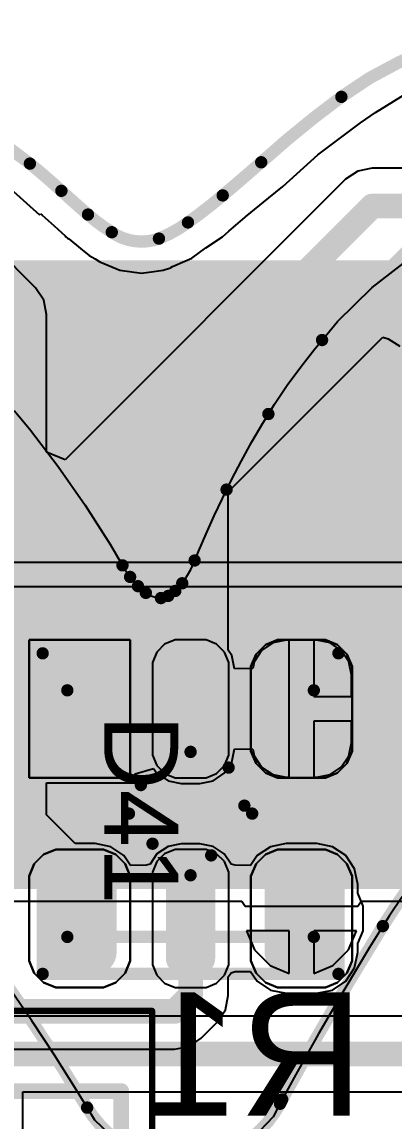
# Model space of a CAD drawing. Header units: inches. Extents: x -52 to 109, y 0 to 35.
# Drawn here: x 51.49 to 54.51, y 14.56 to 23.47 of the extents above; entities that cross this region are included whole.
import ezdxf

# ---------------------------------------------------------------- set-up
doc = ezdxf.new("R2010")
doc.units = ezdxf.units.IN
for name, color, linetype in [('Bottom 3D Body', 216, 'Continuous'), ('Bottom Courtyard', 56, 'Continuous'), ('Bottom Layer', 5, 'Continuous'), ('Bottom Overlay', 54, 'Continuous'), ('Bottom Solder', 6, 'Continuous'), ('Keep-Out Layer', 6, 'Continuous'), ('Mechanical 1', 6, 'Continuous'), ('Mechanical 4', 56, 'Continuous'), ('Top Component Outline', 56, 'Continuous'), ('Top Courtyard', 56, 'Continuous'), ('Top Layer', 1, 'Continuous'), ('Top Overlay', 2, 'Continuous'), ('Top Paste', 8, 'Continuous'), ('Top Solder', 216, 'Continuous'), ('Via Holes', 16, 'Continuous')]:
    doc.layers.add(name, color=color, linetype=linetype)
doc.styles.add('Arial', font='', dxfattribs={"height": 0.2})
doc.styles.get('Arial').set_extended_font_data('Arial')

# ---------------------------------------------------------------- blocks, each defined once
blk = doc.blocks.new('APA_RGB_LED_2020_367')
at = {"layer": 'Top Layer'}
h = blk.add_hatch(color=1, dxfattribs=at)
edge = h.paths.add_edge_path()
edge.add_arc((-1.125, 1.025), 0.125, 90, 180)
edge.add_line((-1.25, 1.025), (-1.25, 0.775))
edge.add_arc((-1.125, 0.775), 0.125, 180, 270)
edge.add_line((-1.125, 0.65), (-0.575, 0.65))
edge.add_arc((-0.575, 0.775), 0.125, 270, 360)
edge.add_line((-0.45, 0.775), (-0.45, 1.025))
edge.add_arc((-0.575, 1.025), 0.125, 0, 90)
edge.add_line((-0.575, 1.15), (-1.125, 1.15))
h = blk.add_hatch(color=1, dxfattribs=at)
edge = h.paths.add_edge_path()
edge.add_arc((0.575, 1.025), 0.125, 90, 180)
edge.add_line((0.45, 1.025), (0.45, 0.775))
edge.add_arc((0.575, 0.775), 0.125, 180, 270)
edge.add_line((0.575, 0.65), (1.125, 0.65))
edge.add_arc((1.125, 0.775), 0.125, 270, 360)
edge.add_line((1.25, 0.775), (1.25, 1.025))
edge.add_arc((1.125, 1.025), 0.125, 0, 90)
edge.add_line((1.125, 1.15), (0.575, 1.15))
h = blk.add_hatch(color=1, dxfattribs=at)
edge = h.paths.add_edge_path()
edge.add_arc((-1.175, 0.075), 0.075, 90, 180)
edge.add_line((-1.25, 0.075), (-1.25, -0.075))
edge.add_arc((-1.175, -0.075), 0.075, 180, 270)
edge.add_line((-1.175, -0.15), (-0.525, -0.15))
edge.add_arc((-0.525, -0.075), 0.075, 270, 360)
edge.add_line((-0.45, -0.075), (-0.45, 0.075))
edge.add_arc((-0.525, 0.075), 0.075, 0, 90)
edge.add_line((-0.525, 0.15), (-1.175, 0.15))
h = blk.add_hatch(color=1, dxfattribs=at)
edge = h.paths.add_edge_path()
edge.add_arc((0.525, 0.075), 0.075, 90, 180)
edge.add_line((0.45, 0.075), (0.45, -0.075))
edge.add_arc((0.525, -0.075), 0.075, 180, 270)
edge.add_line((0.525, -0.15), (1.175, -0.15))
edge.add_arc((1.175, -0.075), 0.075, 270, 360)
edge.add_line((1.25, -0.075), (1.25, 0.075))
edge.add_arc((1.175, 0.075), 0.075, 0, 90)
edge.add_line((1.175, 0.15), (0.525, 0.15))
blk.add_hatch(color=1, dxfattribs=at).paths.add_polyline_path([(-1.25, -0.65), (-0.45, -0.65), (-0.45, -1.15), (-1.25, -1.15)])
h = blk.add_hatch(color=1, dxfattribs=at)
edge = h.paths.add_edge_path()
edge.add_arc((0.575, -0.775), 0.125, 90, 180)
edge.add_line((0.45, -0.775), (0.45, -1.025))
edge.add_arc((0.575, -1.025), 0.125, 180, 270)
edge.add_line((0.575, -1.15), (1.125, -1.15))
edge.add_arc((1.125, -1.025), 0.125, 270, 360)
edge.add_line((1.25, -1.025), (1.25, -0.775))
edge.add_arc((1.125, -0.775), 0.125, 0, 90)
edge.add_line((1.125, -0.65), (0.575, -0.65))
at = {"layer": 'Top Paste'}
h = blk.add_hatch(color=8, dxfattribs=at)
edge = h.paths.add_edge_path()
edge.add_arc((-1.125, 1.025), 0.125, 90, 180)
edge.add_line((-1.25, 1.025), (-1.25, 0.775))
edge.add_arc((-1.125, 0.775), 0.125, 180, 270)
edge.add_line((-1.125, 0.65), (-0.575, 0.65))
edge.add_arc((-0.575, 0.775), 0.125, 270, 360)
edge.add_line((-0.45, 0.775), (-0.45, 1.025))
edge.add_arc((-0.575, 1.025), 0.125, 0, 90)
edge.add_line((-0.575, 1.15), (-1.125, 1.15))
h = blk.add_hatch(color=8, dxfattribs=at)
edge = h.paths.add_edge_path()
edge.add_arc((0.575, 1.025), 0.125, 90, 180)
edge.add_line((0.45, 1.025), (0.45, 0.775))
edge.add_arc((0.575, 0.775), 0.125, 180, 270)
edge.add_line((0.575, 0.65), (1.125, 0.65))
edge.add_arc((1.125, 0.775), 0.125, 270, 360)
edge.add_line((1.25, 0.775), (1.25, 1.025))
edge.add_arc((1.125, 1.025), 0.125, 0, 90)
edge.add_line((1.125, 1.15), (0.575, 1.15))
h = blk.add_hatch(color=8, dxfattribs=at)
edge = h.paths.add_edge_path()
edge.add_arc((-1.175, 0.075), 0.075, 90, 180)
edge.add_line((-1.25, 0.075), (-1.25, -0.075))
edge.add_arc((-1.175, -0.075), 0.075, 180, 270)
edge.add_line((-1.175, -0.15), (-0.525, -0.15))
edge.add_arc((-0.525, -0.075), 0.075, 270, 360)
edge.add_line((-0.45, -0.075), (-0.45, 0.075))
edge.add_arc((-0.525, 0.075), 0.075, 0, 90)
edge.add_line((-0.525, 0.15), (-1.175, 0.15))
h = blk.add_hatch(color=8, dxfattribs=at)
edge = h.paths.add_edge_path()
edge.add_arc((0.525, 0.075), 0.075, 90, 180)
edge.add_line((0.45, 0.075), (0.45, -0.075))
edge.add_arc((0.525, -0.075), 0.075, 180, 270)
edge.add_line((0.525, -0.15), (1.175, -0.15))
edge.add_arc((1.175, -0.075), 0.075, 270, 360)
edge.add_line((1.25, -0.075), (1.25, 0.075))
edge.add_arc((1.175, 0.075), 0.075, 0, 90)
edge.add_line((1.175, 0.15), (0.525, 0.15))
blk.add_hatch(color=8, dxfattribs=at).paths.add_polyline_path([(-1.25, -0.65), (-0.45, -0.65), (-0.45, -1.15), (-1.25, -1.15)])
h = blk.add_hatch(color=8, dxfattribs=at)
edge = h.paths.add_edge_path()
edge.add_arc((0.575, -0.775), 0.125, 90, 180)
edge.add_line((0.45, -0.775), (0.45, -1.025))
edge.add_arc((0.575, -1.025), 0.125, 180, 270)
edge.add_line((0.575, -1.15), (1.125, -1.15))
edge.add_arc((1.125, -1.025), 0.125, 270, 360)
edge.add_line((1.25, -1.025), (1.25, -0.775))
edge.add_arc((1.125, -0.775), 0.125, 0, 90)
edge.add_line((1.125, -0.65), (0.575, -0.65))
at = {"layer": 'Top Solder'}
h = blk.add_hatch(color=216, dxfattribs=at)
edge = h.paths.add_edge_path()
edge.add_arc((-1.125, 1.025), 0.175, 90, 180)
edge.add_line((-1.3, 1.025), (-1.3, 0.775))
edge.add_arc((-1.125, 0.775), 0.175, 180, 270)
edge.add_line((-1.125, 0.6), (-0.575, 0.6))
edge.add_arc((-0.575, 0.775), 0.175, 270, 360)
edge.add_line((-0.4, 0.775), (-0.4, 1.025))
edge.add_arc((-0.575, 1.025), 0.175, 0, 90)
edge.add_line((-0.575, 1.2), (-1.125, 1.2))
h = blk.add_hatch(color=216, dxfattribs=at)
edge = h.paths.add_edge_path()
edge.add_arc((0.575, 1.025), 0.175, 90, 180)
edge.add_line((0.4, 1.025), (0.4, 0.775))
edge.add_arc((0.575, 0.775), 0.175, 180, 270)
edge.add_line((0.575, 0.6), (1.125, 0.6))
edge.add_arc((1.125, 0.775), 0.175, 270, 360)
edge.add_line((1.3, 0.775), (1.3, 1.025))
edge.add_arc((1.125, 1.025), 0.175, 0, 90)
edge.add_line((1.125, 1.2), (0.575, 1.2))
h = blk.add_hatch(color=216, dxfattribs=at)
edge = h.paths.add_edge_path()
edge.add_arc((-1.175, 0.075), 0.125, 90, 180)
edge.add_line((-1.3, 0.075), (-1.3, -0.075))
edge.add_arc((-1.175, -0.075), 0.125, 180, 270)
edge.add_line((-1.175, -0.2), (-0.525, -0.2))
edge.add_arc((-0.525, -0.075), 0.125, 270, 360)
edge.add_line((-0.4, -0.075), (-0.4, 0.075))
edge.add_arc((-0.525, 0.075), 0.125, 0, 90)
edge.add_line((-0.525, 0.2), (-1.175, 0.2))
h = blk.add_hatch(color=216, dxfattribs=at)
edge = h.paths.add_edge_path()
edge.add_arc((0.525, 0.075), 0.125, 90, 180)
edge.add_line((0.4, 0.075), (0.4, -0.075))
edge.add_arc((0.525, -0.075), 0.125, 180, 270)
edge.add_line((0.525, -0.2), (1.175, -0.2))
edge.add_arc((1.175, -0.075), 0.125, 270, 360)
edge.add_line((1.3, -0.075), (1.3, 0.075))
edge.add_arc((1.175, 0.075), 0.125, 0, 90)
edge.add_line((1.175, 0.2), (0.525, 0.2))
blk.add_hatch(color=216, dxfattribs=at).paths.add_polyline_path([(-1.3, -0.6), (-0.4, -0.6), (-0.4, -1.2), (-1.3, -1.2)])
h = blk.add_hatch(color=216, dxfattribs=at)
edge = h.paths.add_edge_path()
edge.add_arc((0.575, -0.775), 0.175, 90, 180)
edge.add_line((0.4, -0.775), (0.4, -1.025))
edge.add_arc((0.575, -1.025), 0.175, 180, 270)
edge.add_line((0.575, -1.2), (1.125, -1.2))
edge.add_arc((1.125, -1.025), 0.175, 270, 360)
edge.add_line((1.3, -1.025), (1.3, -0.775))
edge.add_arc((1.125, -0.775), 0.175, 0, 90)
edge.add_line((1.125, -0.6), (0.575, -0.6))
at = {"layer": 'Top Component Outline'}
for points in [[(1, 1, 0.1, 0.1, 0), (-1, 1, 0.1, 0.1, 0)], [(-1, -1, 0.1, 0.1, 0), (-1, 1, 0.1, 0.1, 0)], [(1, -1, 0.1, 0.1, 0), (1, 1, 0.1, 0.1, 0)], [(1, -1, 0.1, 0.1, 0), (-1, -1, 0.1, 0.1, 0)]]:
    blk.add_lwpolyline(points, format="xyseb", dxfattribs=at)
for points in [[(-1.025, 1, 0.05, 0.05, 1), (-0.975, 1, 0.05, 0.05, 1)], [(-1.025, 1, 0.05, 0.05, 1), (-0.975, 1, 0.05, 0.05, 1)], [(0.975, 1, 0.05, 0.05, 1), (1.025, 1, 0.05, 0.05, 1)], [(0.975, 1, 0.05, 0.05, 1), (1.025, 1, 0.05, 0.05, 1)], [(-1.025, -1, 0.05, 0.05, 1), (-0.975, -1, 0.05, 0.05, 1)], [(-1.025, -1, 0.05, 0.05, 1), (-0.975, -1, 0.05, 0.05, 1)], [(0.975, -1, 0.05, 0.05, 1), (1.025, -1, 0.05, 0.05, 1)], [(0.975, -1, 0.05, 0.05, 1), (1.025, -1, 0.05, 0.05, 1)]]:
    blk.add_lwpolyline(points, format="xyseb", close=True, dxfattribs=at)
at = {"layer": 'Top Courtyard'}
for points in [[(-1.3, -1.2, 0.1, 0.1, 0), (-1.3, 1.2, 0.1, 0.1, 0)], [(1.3, 1.2, 0.1, 0.1, 0), (-1.3, 1.2, 0.1, 0.1, 0)], [(1.3, -1.2, 0.1, 0.1, 0), (1.3, 1.2, 0.1, 0.1, 0)], [(0, -0.5, 0.1, 0.1, 0), (0, 0.5, 0.1, 0.1, 0)], [(0.5, 0, 0.1, 0.1, 0), (-0.5, 0, 0.1, 0.1, 0)], [(1.3, -1.2, 0.1, 0.1, 0), (-1.3, -1.2, 0.1, 0.1, 0)]]:
    blk.add_lwpolyline(points, format="xyseb", dxfattribs=at)
for points in [[(-1.325, 1.2, 0.05, 0.05, 1), (-1.275, 1.2, 0.05, 0.05, 1)], [(-1.325, 1.2, 0.05, 0.05, 1), (-1.275, 1.2, 0.05, 0.05, 1)], [(1.275, 1.2, 0.05, 0.05, 1), (1.325, 1.2, 0.05, 0.05, 1)], [(1.275, 1.2, 0.05, 0.05, 1), (1.325, 1.2, 0.05, 0.05, 1)], [(-0.025, 0.5, 0.05, 0.05, 1), (0.025, 0.5, 0.05, 0.05, 1)], [(-0.525, 0, 0.05, 0.05, 1), (-0.475, 0, 0.05, 0.05, 1)], [(0.475, 0, 0.05, 0.05, 1), (0.525, 0, 0.05, 0.05, 1)], [(-0.025, -0.5, 0.05, 0.05, 1), (0.025, -0.5, 0.05, 0.05, 1)], [(-1.325, -1.2, 0.05, 0.05, 1), (-1.275, -1.2, 0.05, 0.05, 1)], [(-1.325, -1.2, 0.05, 0.05, 1), (-1.275, -1.2, 0.05, 0.05, 1)], [(1.275, -1.2, 0.05, 0.05, 1), (1.325, -1.2, 0.05, 0.05, 1)], [(1.275, -1.2, 0.05, 0.05, 1), (1.325, -1.2, 0.05, 0.05, 1)]]:
    blk.add_lwpolyline(points, format="xyseb", close=True, dxfattribs=at)
at = {"layer": 'Top Overlay'}
for p, q in [((-1.3689, 1.1929), (-1.2929, 1.2689)), ((-1.2929, 1.2689), (-1.1937, 1.31)), ((-1.1937, 1.31), (-1.14, 1.31)), ((-1.14, 1.31), (-1.14, 1.31)), ((-1.14, 1.31), (-0.56, 1.31)), ((-0.56, 1.31), (-0.5063, 1.31)), ((-0.5063, 1.31), (-0.4071, 1.2689)), ((-0.4071, 1.2689), (-0.3311, 1.1929)), ((0.3311, 1.1929), (0.4071, 1.2689)), ((0.4071, 1.2689), (0.5063, 1.31)), ((0.5063, 1.31), (0.56, 1.31)), ((0.56, 1.31), (0.56, 1.31)), ((0.56, 1.31), (1.14, 1.31)), ((1.14, 1.31), (1.1937, 1.31)), ((1.1937, 1.31), (1.2929, 1.2689)), ((1.2929, 1.2689), (1.3689, 1.1929)), ((-1.41, 1.0937), (-1.3689, 1.1929)), ((-0.3311, 1.1929), (-0.29, 1.0937)), ((0.29, 1.0937), (0.3311, 1.1929)), ((1.3689, 1.1929), (1.41, 1.0937)), ((-1.41, 1.04), (-1.41, 1.0937)), ((-0.29, 1.0937), (-0.29, 1.04)), ((0.29, 1.04), (0.29, 1.0937)), ((1.41, 1.0937), (1.41, 1.04)), ((-1.41, 0.76), (-1.41, 1.04)), ((-0.29, 1.04), (-0.29, 1.04)), ((-0.29, 1.04), (-0.29, 0.76)), ((0.29, 0.76), (0.29, 1.04)), ((1.41, 1.04), (1.41, 1.04)), ((1.41, 1.04), (1.41, 0.76)), ((-1.41, 0.76), (-1.41, 0.76)), ((-1.41, 0.7063), (-1.41, 0.76)), ((-0.29, 0.76), (-0.29, 0.7063)), ((0.29, 0.76), (0.29, 0.76)), ((0.29, 0.7063), (0.29, 0.76)), ((1.41, 0.76), (1.41, 0.7063)), ((-1.3689, 0.6071), (-1.41, 0.7063)), ((-0.29, 0.7063), (-0.3311, 0.6071)), ((0.3311, 0.6071), (0.29, 0.7063)), ((1.41, 0.7063), (1.3689, 0.6071)), ((-1.2929, 0.5311), (-1.3689, 0.6071)), ((-0.3311, 0.6071), (-0.4071, 0.5311)), ((0.4071, 0.5311), (0.3311, 0.6071)), ((1.3689, 0.6071), (1.2929, 0.5311)), ((-1.1937, 0.49), (-1.2929, 0.5311)), ((-1.14, 0.49), (-1.1937, 0.49)), ((-0.56, 0.49), (-1.14, 0.49)), ((-0.5063, 0.49), (-0.56, 0.49)), ((-0.56, 0.49), (-0.56, 0.49)), ((-0.4071, 0.5311), (-0.5063, 0.49)), ((0.5063, 0.49), (0.4071, 0.5311)), ((0.56, 0.49), (0.5063, 0.49)), ((1.14, 0.49), (0.56, 0.49)), ((1.1937, 0.49), (1.14, 0.49)), ((1.14, 0.49), (1.14, 0.49)), ((1.2929, 0.5311), (1.1937, 0.49)), ((-1.3103, 0.275), (-1.375, 0.2103)), ((-1.2258, 0.31), (-1.3103, 0.275)), ((-1.18, 0.31), (-1.2258, 0.31)), ((-0.52, 0.31), (-1.18, 0.31)), ((-0.4742, 0.31), (-0.52, 0.31)), ((-0.52, 0.31), (-0.52, 0.31)), ((-0.3897, 0.275), (-0.4742, 0.31)), ((-0.325, 0.2103), (-0.3897, 0.275)), ((0.3897, 0.275), (0.325, 0.2103)), ((0.4743, 0.31), (0.3897, 0.275)), ((0.52, 0.31), (0.4743, 0.31)), ((1.18, 0.31), (0.52, 0.31)), ((1.2258, 0.31), (1.18, 0.31)), ((1.18, 0.31), (1.18, 0.31)), ((1.3103, 0.275), (1.2258, 0.31)), ((1.375, 0.2103), (1.3103, 0.275)), ((-1.375, 0.2103), (-1.41, 0.1257)), ((-0.29, 0.1257), (-0.325, 0.2103)), ((0.325, 0.2103), (0.29, 0.1257)), ((1.41, 0.1257), (1.375, 0.2103)), ((-1.41, 0.1257), (-1.41, 0.08)), ((-0.29, 0.08), (-0.29, 0.1257)), ((0.29, 0.1257), (0.29, 0.08)), ((1.41, 0.08), (1.41, 0.1257)), ((-1.41, 0.08), (-1.41, -0.08)), ((-1.41, 0.08), (-1.41, 0.08)), ((-0.29, -0.08), (-0.29, 0.08)), ((0.29, 0.08), (0.29, -0.08)), ((0.29, 0.08), (0.29, 0.08)), ((1.41, -0.08), (1.41, 0.08)), ((-1.41, -0.08), (-1.41, -0.1258)), ((-0.29, -0.1258), (-0.29, -0.08)), ((-0.29, -0.08), (-0.29, -0.08)), ((0.29, -0.08), (0.29, -0.1258)), ((1.41, -0.1258), (1.41, -0.08)), ((1.41, -0.08), (1.41, -0.08)), ((-1.41, -0.1258), (-1.375, -0.2103)), ((-0.325, -0.2103), (-0.29, -0.1258)), ((0.29, -0.1258), (0.325, -0.2103)), ((1.375, -0.2103), (1.41, -0.1258)), ((-1.375, -0.2103), (-1.3103, -0.275)), ((-0.3897, -0.275), (-0.325, -0.2103)), ((0.325, -0.2103), (0.3897, -0.275)), ((1.3103, -0.275), (1.375, -0.2103)), ((-1.3103, -0.275), (-1.2258, -0.31)), ((-1.2258, -0.31), (-1.18, -0.31)), ((-1.18, -0.31), (-1.18, -0.31)), ((-1.18, -0.31), (-0.52, -0.31)), ((-0.52, -0.31), (-0.4742, -0.31)), ((-0.4742, -0.31), (-0.3897, -0.275)), ((0.3897, -0.275), (0.4743, -0.31)), ((0.4743, -0.31), (0.52, -0.31)), ((0.52, -0.31), (0.52, -0.31)), ((0.52, -0.31), (1.18, -0.31)), ((1.18, -0.31), (1.2258, -0.31)), ((1.2258, -0.31), (1.3103, -0.275)), ((-1.41, -1.31), (-1.41, -0.49)), ((-1.41, -0.49), (-0.29, -0.49)), ((-0.29, -0.49), (-0.29, -1.31)), ((0.3311, -0.6071), (0.4071, -0.5311)), ((0.4071, -0.5311), (0.5063, -0.49)), ((0.5063, -0.49), (0.56, -0.49)), ((0.56, -0.49), (0.56, -0.49)), ((0.56, -0.49), (1.14, -0.49)), ((1.14, -0.49), (1.1937, -0.49)), ((1.1937, -0.49), (1.2929, -0.5311)), ((1.2929, -0.5311), (1.3689, -0.6071)), ((0.29, -0.7063), (0.3311, -0.6071)), ((1.3689, -0.6071), (1.41, -0.7063)), ((0.29, -0.76), (0.29, -0.7063)), ((1.41, -0.7063), (1.41, -0.76)), ((0.29, -1.04), (0.29, -0.76)), ((1.41, -0.76), (1.41, -0.76)), ((1.41, -0.76), (1.41, -1.04)), ((0.29, -1.04), (0.29, -1.04)), ((0.29, -1.0937), (0.29, -1.04)), ((1.41, -1.04), (1.41, -1.0937)), ((0.3311, -1.1929), (0.29, -1.0937)), ((1.41, -1.0937), (1.3689, -1.1929)), ((0.4071, -1.2689), (0.3311, -1.1929)), ((1.3689, -1.1929), (1.2929, -1.2689)), ((-0.29, -1.31), (-1.41, -1.31)), ((0.5063, -1.31), (0.4071, -1.2689)), ((0.56, -1.31), (0.5063, -1.31)), ((1.14, -1.31), (0.56, -1.31)), ((1.1937, -1.31), (1.14, -1.31)), ((1.14, -1.31), (1.14, -1.31)), ((1.2929, -1.2689), (1.1937, -1.31))]:
    blk.add_line(p, q, dxfattribs=at)
at = {"layer": 'Top Courtyard', "style": 'Arial'}
blk.add_text('D41', height=0.6, dxfattribs=at).set_placement((-0.8, -0.7))
blk = doc.blocks.new('TRIM_TC33X_2_103E_B_438')
at = {"layer": 'Bottom 3D Body'}
for points in [[(1.8, 1.8, 0.127, 0.127, 0), (1.8, -1.8, 0.127, 0.127, 0)], [(-2, -1.8, 0.127, 0.127, 0), (1.8, -1.8, 0.127, 0.127, 0)]]:
    blk.add_lwpolyline(points, format="xyseb", dxfattribs=at)
blk.add_lwpolyline([(1.7682, -1.8, 0.0635, 0.0635, 1), (1.8317, -1.8, 0.0635, 0.0635, 1)], format="xyseb", close=True, dxfattribs=at)
blk.add_lwpolyline([(1.7682, -1.8, 0.0635, 0.0635, 1), (1.8317, -1.8, 0.0635, 0.0635, 1)], format="xyseb", close=True, dxfattribs=at)
at = {"layer": 'Bottom Courtyard'}
for points in [[(2.45, 2.05, 0.05, 0.05, 0), (2.45, -2.05, 0.05, 0.05, 0)], [(-2.65, -2.05, 0.05, 0.05, 0), (2.45, -2.05, 0.05, 0.05, 0)]]:
    blk.add_lwpolyline(points, format="xyseb", dxfattribs=at)
blk.add_lwpolyline([(2.4375, -2.05, 0.025, 0.025, 1), (2.4625, -2.05, 0.025, 0.025, 1)], format="xyseb", close=True, dxfattribs=at)
blk.add_lwpolyline([(2.4375, -2.05, 0.025, 0.025, 1), (2.4625, -2.05, 0.025, 0.025, 1)], format="xyseb", close=True, dxfattribs=at)
at = {"layer": 'Bottom Overlay'}
for points in [[(1.8, -1.2, 0.127, 0.127, 0), (1.8, -1.8, 0.127, 0.127, 0)], [(-0.85, -1.8, 0.127, 0.127, 0), (1.8, -1.8, 0.127, 0.127, 0)]]:
    blk.add_lwpolyline(points, format="xyseb", dxfattribs=at)
for points in [[(1.7682, -1.2, 0.0635, 0.0635, 1), (1.8317, -1.2, 0.0635, 0.0635, 1)], [(1.7682, -1.8, 0.0635, 0.0635, 1), (1.8317, -1.8, 0.0635, 0.0635, 1)], [(1.7682, -1.8, 0.0635, 0.0635, 1), (1.8317, -1.8, 0.0635, 0.0635, 1)]]:
    blk.add_lwpolyline(points, format="xyseb", close=True, dxfattribs=at)

msp = doc.modelspace()

# ---------------------------------------------------------------- hatches: boundary and pattern name
at = {"layer": 'Bottom Layer'}
msp.add_hatch(color=5, dxfattribs=at).paths.add_polyline_path([(34.1741, 21.4887), (58.1741, 21.4887), (58.1741, 16.4887), (34.1741, 16.4887)])
h = msp.add_hatch(color=5, dxfattribs=at)
edge = h.paths.add_edge_path()
edge.add_arc((53.762, 16.2), 0.3, 0, 360)
at = {"layer": 'Bottom Solder'}
msp.add_hatch(color=6, dxfattribs=at).paths.add_polyline_path([(34.1241, 21.5387), (58.2241, 21.5387), (58.2241, 16.4387), (34.1241, 16.4387)])
at = {"layer": 'Top Layer'}
h = msp.add_hatch(color=1, dxfattribs=at)
edge = h.paths.add_edge_path()
edge.add_arc((53.762, 16.2), 0.3, 0, 360)
at = {"layer": 'Via Holes'}
h = msp.add_hatch(color=7, dxfattribs=at)
edge = h.paths.add_edge_path()
edge.add_arc((53.762, 16.2), 0.15, 0, 360)

# ---------------------------------------------------------------- linework, layer by layer
at = {"layer": 'Bottom Layer'}
for p, q in [((46.1741, 19.0887), (58.3241, 19.0887)), ((58.3241, 18.8887), (46.2741, 18.8887)), ((46.2741, 16.3387), (53.2791, 16.3387)), ((53.2791, 16.3387), (53.305, 16.3)), ((54.219, 16.3), (54.2449, 16.3387)), ((54.2449, 16.3387), (58.3241, 16.3387)), ((53.305, 16.3), (54.219, 16.3)), ((53.662, 16.1), (53.3164, 16.1)), ((53.3164, 16.1), (53.3805, 15.9451)), ((53.662, 15.7543), (53.662, 16.1)), ((54.2077, 16.1), (53.862, 16.1)), ((53.862, 16.1), (53.862, 15.7543)), ((54.1435, 15.9451), (54.2077, 16.1)), ((53.3805, 15.9451), (53.5071, 15.8185)), ((54.0169, 15.8185), (54.1435, 15.9451)), ((53.5071, 15.8185), (53.662, 15.7543)), ((53.862, 15.7543), (54.0169, 15.8185)), ((58.955, 15.4059), (51.15, 15.4059)), ((51.5, 13.7059), (51.5, 14.7941)), ((51.5, 14.7941), (56.2456, 14.7941))]:
    msp.add_line(p, q, dxfattribs=at)
msp.add_lwpolyline([(51.15, 15.1, 0.2, 0.2, 0), (59.1082, 15.1, 0.2, 0.2, 0)], format="xyseb", dxfattribs=at)
at = {"layer": 'Keep-Out Layer'}
for points in [[(54.0856, 22.8632, 0.1, 0.1, -0.143487), (55.611, 23.4206, 0.1, 0.1, 0)], [(50.0674, 23.1644, 0.1, 0.1, -0.085371), (51.5585, 22.3219, 0.1, 0.1, 0)], [(53.4353, 22.3327, 0.1, 0.1, -0.024352), (54.0856, 22.8632, 0.1, 0.1, 0)], [(53.4353, 22.3327, 0.1, 0.1, -0.00505), (53.1229, 22.064, 0.1, 0.1, 0)], [(51.5585, 22.3219, 0.1, 0.1, -0.013317), (51.8138, 22.1012, 0.1, 0.1, 0)], [(52.0298, 21.9086, 0.1, 0.1, -0.007126), (51.8138, 22.1012, 0.1, 0.1, 0)], [(53.1229, 22.064, 0.1, 0.1, -0.021592), (52.8409, 21.8447, 0.1, 0.1, 0)], [(52.2228, 21.7654, 0.1, 0.1, -0.041327), (52.0298, 21.9086, 0.1, 0.1, 0)], [(52.8409, 21.8447, 0.1, 0.1, -0.063244), (52.6055, 21.7137, 0.1, 0.1, 0)], [(52.6055, 21.7137, 0.1, 0.1, -0.240756), (52.2228, 21.7654, 0.1, 0.1, 0)]]:
    msp.add_lwpolyline(points, format="xyseb", dxfattribs=at)
for points in [[(54.0606, 22.8632, 0.05, 0.05, 1), (54.1106, 22.8632, 0.05, 0.05, 1)], [(54.0606, 22.8632, 0.05, 0.05, 1), (54.1106, 22.8632, 0.05, 0.05, 1)], [(53.4103, 22.3327, 0.05, 0.05, 1), (53.4603, 22.3327, 0.05, 0.05, 1)], [(53.4103, 22.3327, 0.05, 0.05, 1), (53.4603, 22.3327, 0.05, 0.05, 1)], [(51.5335, 22.3219, 0.05, 0.05, 1), (51.5835, 22.3219, 0.05, 0.05, 1)], [(51.5335, 22.3219, 0.05, 0.05, 1), (51.5835, 22.3219, 0.05, 0.05, 1)], [(51.7888, 22.1012, 0.05, 0.05, 1), (51.8388, 22.1012, 0.05, 0.05, 1)], [(51.7888, 22.1012, 0.05, 0.05, 1), (51.8388, 22.1012, 0.05, 0.05, 1)], [(53.0979, 22.064, 0.05, 0.05, 1), (53.1479, 22.064, 0.05, 0.05, 1)], [(53.0979, 22.064, 0.05, 0.05, 1), (53.1479, 22.064, 0.05, 0.05, 1)], [(52.0048, 21.9086, 0.05, 0.05, 1), (52.0548, 21.9086, 0.05, 0.05, 1)], [(52.0048, 21.9086, 0.05, 0.05, 1), (52.0548, 21.9086, 0.05, 0.05, 1)], [(52.8159, 21.8447, 0.05, 0.05, 1), (52.8659, 21.8447, 0.05, 0.05, 1)], [(52.8159, 21.8447, 0.05, 0.05, 1), (52.8659, 21.8447, 0.05, 0.05, 1)], [(52.1978, 21.7654, 0.05, 0.05, 1), (52.2478, 21.7654, 0.05, 0.05, 1)], [(52.1978, 21.7654, 0.05, 0.05, 1), (52.2478, 21.7654, 0.05, 0.05, 1)], [(52.5805, 21.7137, 0.05, 0.05, 1), (52.6305, 21.7137, 0.05, 0.05, 1)], [(52.5805, 21.7137, 0.05, 0.05, 1), (52.6305, 21.7137, 0.05, 0.05, 1)]]:
    msp.add_lwpolyline(points, format="xyseb", close=True, dxfattribs=at)
at = {"layer": 'Mechanical 1'}
for points in [[(52.4587, 17.2816, 0.1, 0.1, -0.303346), (52.862, 17.551, 0.1, 0.1, 0)], [(52.862, 17.551, 0.1, 0.1, -0.198913), (53.1707, 17.4232, 0.1, 0.1, 0)], [(53.1707, 17.4232, 0.1, 0.1, -0.198912), (53.2985, 17.1146, 0.1, 0.1, 0)], [(52.5534, 16.8059, 0.1, 0.1, -0.303347), (52.4587, 17.2816, 0.1, 0.1, 0)], [(53.2985, 17.1146, 0.1, 0.1, -0.303346), (53.029, 16.7113, 0.1, 0.1, 0)], [(53.029, 16.7113, 0.1, 0.1, -0.303347), (52.5534, 16.8059, 0.1, 0.1, 0)]]:
    msp.add_lwpolyline(points, format="xyseb", dxfattribs=at)
for points in [[(52.837, 17.551, 0.05, 0.05, 1), (52.887, 17.551, 0.05, 0.05, 1)], [(52.837, 17.551, 0.05, 0.05, 1), (52.887, 17.551, 0.05, 0.05, 1)], [(53.1457, 17.4232, 0.05, 0.05, 1), (53.1956, 17.4232, 0.05, 0.05, 1)], [(53.1457, 17.4232, 0.05, 0.05, 1), (53.1956, 17.4232, 0.05, 0.05, 1)], [(52.4337, 17.2816, 0.05, 0.05, 1), (52.4837, 17.2816, 0.05, 0.05, 1)], [(52.4338, 17.2816, 0.05, 0.05, 1), (52.4837, 17.2816, 0.05, 0.05, 1)], [(53.2735, 17.1146, 0.05, 0.05, 1), (53.3235, 17.1146, 0.05, 0.05, 1)], [(53.2735, 17.1146, 0.05, 0.05, 1), (53.3235, 17.1146, 0.05, 0.05, 1)], [(52.5284, 16.8059, 0.05, 0.05, 1), (52.5784, 16.8059, 0.05, 0.05, 1)], [(52.5284, 16.8059, 0.05, 0.05, 1), (52.5784, 16.8059, 0.05, 0.05, 1)], [(53.004, 16.7113, 0.05, 0.05, 1), (53.054, 16.7113, 0.05, 0.05, 1)], [(53.004, 16.7113, 0.05, 0.05, 1), (53.054, 16.7113, 0.05, 0.05, 1)]]:
    msp.add_lwpolyline(points, format="xyseb", close=True, dxfattribs=at)
at = {"layer": 'Mechanical 4'}
for points in [[(54.0856, 22.8632, 0.1, 0.1, -0.143487), (55.611, 23.4206, 0.1, 0.1, 0)], [(50.0674, 23.1644, 0.1, 0.1, -0.085371), (51.5585, 22.3219, 0.1, 0.1, 0)], [(53.4353, 22.3327, 0.1, 0.1, -0.024352), (54.0856, 22.8632, 0.1, 0.1, 0)], [(53.4353, 22.3327, 0.1, 0.1, -0.00505), (53.1229, 22.064, 0.1, 0.1, 0)], [(51.5585, 22.3219, 0.1, 0.1, -0.013317), (51.8138, 22.1012, 0.1, 0.1, 0)], [(52.0298, 21.9086, 0.1, 0.1, -0.007126), (51.8138, 22.1012, 0.1, 0.1, 0)], [(53.1229, 22.064, 0.1, 0.1, -0.021592), (52.8409, 21.8447, 0.1, 0.1, 0)], [(52.2228, 21.7654, 0.1, 0.1, -0.041327), (52.0298, 21.9086, 0.1, 0.1, 0)], [(52.8409, 21.8447, 0.1, 0.1, -0.063244), (52.6055, 21.7137, 0.1, 0.1, 0)], [(53.929, 20.8909, 0.1, 0.1, -0.109508), (55.1556, 21.8475, 0.1, 0.1, 0)], [(52.6055, 21.7137, 0.1, 0.1, -0.240756), (52.2228, 21.7654, 0.1, 0.1, 0)], [(53.4934, 20.291, 0.1, 0.1, -0.036219), (53.929, 20.8909, 0.1, 0.1, 0)], [(51.4312, 20.3185, 0.1, 0.1, -0.042501), (52.3094, 19.0637, 0.1, 0.1, 0)], [(53.1542, 19.678, 0.1, 0.1, -0.025421), (53.4934, 20.291, 0.1, 0.1, 0)], [(52.895, 19.1028, 0.1, 0.1, -0.015631), (53.1542, 19.678, 0.1, 0.1, 0)], [(52.3715, 18.9697, 0.1, 0.1, -0.026845), (52.3094, 19.0637, 0.1, 0.1, 0)], [(52.895, 19.1028, 0.1, 0.1, -0.064336), (52.7944, 18.9182, 0.1, 0.1, 0)], [(52.4352, 18.8948, 0.1, 0.1, -0.034351), (52.3715, 18.9697, 0.1, 0.1, 0)], [(52.4991, 18.8403, 0.1, 0.1, -0.046984), (52.4352, 18.8948, 0.1, 0.1, 0)], [(52.7382, 18.856, 0.1, 0.1, -0.067618), (52.6802, 18.8155, 0.1, 0.1, 0)], [(52.7944, 18.9182, 0.1, 0.1, -0.048204), (52.7382, 18.8559, 0.1, 0.1, 0)], [(52.6217, 18.7982, 0.1, 0.1, -0.163635), (52.4991, 18.8403, 0.1, 0.1, 0)], [(52.6802, 18.8155, 0.1, 0.1, -0.093217), (52.6217, 18.7982, 0.1, 0.1, 0)], [(54.4222, 16.1376, 0.1, 0.1, -0.025697), (54.859, 16.7596, 0.1, 0.1, 0)], [(53.6056, 14.7319, 0.1, 0.1, -0.015254), (54.4222, 16.1376, 0.1, 0.1, 0)], [(51.2855, 15.7815, 0.1, 0.1, -0.020656), (52.0224, 14.6655, 0.1, 0.1, 0)], [(52.8169, 14.2282, 0.1, 0.1, -0.265812), (52.0224, 14.6655, 0.1, 0.1, 0)], [(53.588, 14.6967, 0.1, 0.1, -0.272608), (52.8169, 14.2282, 0.1, 0.1, 0)], [(53.588, 14.6967, 0.1, 0.1, 0), (53.6056, 14.7319, 0.1, 0.1, 0)]]:
    msp.add_lwpolyline(points, format="xyseb", dxfattribs=at)
for points in [[(54.0606, 22.8632, 0.05, 0.05, 1), (54.1106, 22.8632, 0.05, 0.05, 1)], [(54.0606, 22.8632, 0.05, 0.05, 1), (54.1106, 22.8632, 0.05, 0.05, 1)], [(53.4103, 22.3327, 0.05, 0.05, 1), (53.4603, 22.3327, 0.05, 0.05, 1)], [(53.4103, 22.3327, 0.05, 0.05, 1), (53.4603, 22.3327, 0.05, 0.05, 1)], [(51.5335, 22.3219, 0.05, 0.05, 1), (51.5835, 22.3219, 0.05, 0.05, 1)], [(51.5335, 22.3219, 0.05, 0.05, 1), (51.5835, 22.3219, 0.05, 0.05, 1)], [(51.7888, 22.1012, 0.05, 0.05, 1), (51.8388, 22.1012, 0.05, 0.05, 1)], [(51.7888, 22.1012, 0.05, 0.05, 1), (51.8388, 22.1012, 0.05, 0.05, 1)], [(53.0979, 22.064, 0.05, 0.05, 1), (53.1479, 22.064, 0.05, 0.05, 1)], [(53.0979, 22.064, 0.05, 0.05, 1), (53.1479, 22.064, 0.05, 0.05, 1)], [(52.0048, 21.9086, 0.05, 0.05, 1), (52.0548, 21.9086, 0.05, 0.05, 1)], [(52.0048, 21.9086, 0.05, 0.05, 1), (52.0548, 21.9086, 0.05, 0.05, 1)], [(52.8159, 21.8447, 0.05, 0.05, 1), (52.8659, 21.8447, 0.05, 0.05, 1)], [(52.8159, 21.8447, 0.05, 0.05, 1), (52.8659, 21.8447, 0.05, 0.05, 1)], [(52.1978, 21.7654, 0.05, 0.05, 1), (52.2478, 21.7654, 0.05, 0.05, 1)], [(52.1978, 21.7654, 0.05, 0.05, 1), (52.2478, 21.7654, 0.05, 0.05, 1)], [(52.5805, 21.7137, 0.05, 0.05, 1), (52.6305, 21.7137, 0.05, 0.05, 1)], [(52.5805, 21.7137, 0.05, 0.05, 1), (52.6305, 21.7137, 0.05, 0.05, 1)], [(53.9041, 20.8909, 0.05, 0.05, 1), (53.954, 20.8909, 0.05, 0.05, 1)], [(53.9041, 20.8909, 0.05, 0.05, 1), (53.954, 20.8909, 0.05, 0.05, 1)], [(53.4684, 20.291, 0.05, 0.05, 1), (53.5184, 20.291, 0.05, 0.05, 1)], [(53.4684, 20.291, 0.05, 0.05, 1), (53.5184, 20.291, 0.05, 0.05, 1)], [(53.1292, 19.678, 0.05, 0.05, 1), (53.1792, 19.678, 0.05, 0.05, 1)], [(53.1292, 19.678, 0.05, 0.05, 1), (53.1792, 19.678, 0.05, 0.05, 1)], [(52.2844, 19.0637, 0.05, 0.05, 1), (52.3344, 19.0637, 0.05, 0.05, 1)], [(52.2844, 19.0637, 0.05, 0.05, 1), (52.3344, 19.0637, 0.05, 0.05, 1)], [(52.87, 19.1028, 0.05, 0.05, 1), (52.92, 19.1028, 0.05, 0.05, 1)], [(52.87, 19.1028, 0.05, 0.05, 1), (52.92, 19.1028, 0.05, 0.05, 1)], [(52.3465, 18.9697, 0.05, 0.05, 1), (52.3965, 18.9697, 0.05, 0.05, 1)], [(52.3465, 18.9697, 0.05, 0.05, 1), (52.3965, 18.9697, 0.05, 0.05, 1)], [(52.4102, 18.8948, 0.05, 0.05, 1), (52.4602, 18.8948, 0.05, 0.05, 1)], [(52.4102, 18.8948, 0.05, 0.05, 1), (52.4602, 18.8948, 0.05, 0.05, 1)], [(52.7132, 18.856, 0.05, 0.05, 1), (52.7632, 18.856, 0.05, 0.05, 1)], [(52.7132, 18.8559, 0.05, 0.05, 1), (52.7632, 18.8559, 0.05, 0.05, 1)], [(52.7694, 18.9182, 0.05, 0.05, 1), (52.8194, 18.9182, 0.05, 0.05, 1)], [(52.7694, 18.9182, 0.05, 0.05, 1), (52.8194, 18.9182, 0.05, 0.05, 1)], [(52.4741, 18.8403, 0.05, 0.05, 1), (52.5241, 18.8403, 0.05, 0.05, 1)], [(52.4741, 18.8403, 0.05, 0.05, 1), (52.5241, 18.8403, 0.05, 0.05, 1)], [(52.5967, 18.7982, 0.05, 0.05, 1), (52.6467, 18.7982, 0.05, 0.05, 1)], [(52.5967, 18.7982, 0.05, 0.05, 1), (52.6467, 18.7982, 0.05, 0.05, 1)], [(52.6552, 18.8155, 0.05, 0.05, 1), (52.7052, 18.8155, 0.05, 0.05, 1)], [(52.6552, 18.8155, 0.05, 0.05, 1), (52.7052, 18.8155, 0.05, 0.05, 1)], [(54.3972, 16.1376, 0.05, 0.05, 1), (54.4472, 16.1376, 0.05, 0.05, 1)], [(54.3972, 16.1376, 0.05, 0.05, 1), (54.4472, 16.1376, 0.05, 0.05, 1)], [(51.9974, 14.6655, 0.05, 0.05, 1), (52.0474, 14.6655, 0.05, 0.05, 1)], [(51.9974, 14.6655, 0.05, 0.05, 1), (52.0474, 14.6655, 0.05, 0.05, 1)], [(53.563, 14.6967, 0.05, 0.05, 1), (53.613, 14.6967, 0.05, 0.05, 1)], [(53.563, 14.6967, 0.05, 0.05, 1), (53.613, 14.6967, 0.05, 0.05, 1)], [(53.5806, 14.7319, 0.05, 0.05, 1), (53.6306, 14.7319, 0.05, 0.05, 1)], [(53.5806, 14.7319, 0.05, 0.05, 1), (53.6306, 14.7319, 0.05, 0.05, 1)]]:
    msp.add_lwpolyline(points, format="xyseb", close=True, dxfattribs=at)
at = {"layer": 'Top Layer'}
for p, q in [((54.3631, 22.7375), (54.6039, 22.8851)), ((54.2415, 22.6518), (54.3631, 22.7375)), ((53.8944, 22.3943), (54.2415, 22.6518)), ((54.2415, 22.6518), (54.2415, 22.6518)), ((54.2415, 22.6518), (54.2415, 22.6518)), ((53.611, 22.1375), (53.8944, 22.3943)), ((54.2193, 22.2609), (54.1201, 22.1946)), ((54.3364, 22.2842), (54.2193, 22.2609)), ((56.1864, 22.2842), (54.3364, 22.2842)), ((54.3364, 22.2842), (54.3364, 22.2842)), ((51.3979, 22.121), (51.637, 21.9074)), ((54.1201, 22.1946), (51.8439, 19.9185)), ((53.4968, 22.045), (53.611, 22.1375)), ((53.611, 22.1375), (53.611, 22.1375)), ((54.1201, 22.1946), (54.1201, 22.1946)), ((53.3068, 21.8891), (53.4968, 22.045)), ((51.6044, 21.3147), (51.0405, 21.8785)), ((51.637, 21.9074), (51.6434, 21.9144)), ((51.6434, 21.9144), (51.6584, 21.9044)), ((51.6584, 21.9044), (51.754, 21.8178)), ((53.1719, 21.7737), (53.2852, 21.8714)), ((53.2852, 21.8714), (53.3032, 21.8837)), ((53.3032, 21.8837), (53.3068, 21.8891)), ((51.754, 21.8178), (51.8448, 21.7355)), ((53.1212, 21.7292), (53.1719, 21.7737)), ((51.8448, 21.7355), (51.8495, 21.7283)), ((51.8495, 21.7283), (51.8644, 21.7177)), ((51.8644, 21.7177), (51.8648, 21.7182)), ((51.8648, 21.7182), (51.8738, 21.7121)), ((51.8738, 21.7121), (51.9682, 21.6346)), ((52.9867, 21.6394), (53.1212, 21.7292)), ((51.9682, 21.6346), (52.0381, 21.5772)), ((52.0381, 21.5772), (52.0891, 21.55)), ((52.8728, 21.5538), (52.9848, 21.6397)), ((52.9848, 21.6397), (52.9867, 21.6394)), ((52.9867, 21.6394), (52.9867, 21.6394)), ((52.9867, 21.6394), (52.9867, 21.6394)), ((52.0891, 21.55), (52.1247, 21.525)), ((52.1247, 21.525), (52.2888, 21.457)), ((52.7031, 21.4782), (52.7166, 21.4873)), ((52.7166, 21.4873), (52.8165, 21.5304)), ((52.8165, 21.5304), (52.8728, 21.5538)), ((52.2888, 21.457), (52.4648, 21.4339)), ((52.4648, 21.4339), (52.563, 21.4468)), ((52.563, 21.4468), (52.6408, 21.457)), ((52.6408, 21.457), (52.7002, 21.4776)), ((52.7002, 21.4776), (52.7031, 21.4782)), ((51.6707, 21.2154), (51.6044, 21.3147)), ((51.6044, 21.3147), (51.6044, 21.3147)), ((51.694, 21.0984), (51.6707, 21.2154)), ((51.6939, 21.0983), (51.694, 21.0984)), ((51.6939, 19.9806), (51.6939, 21.0983)), ((53.1679, 19.6608), (54.4212, 20.9141)), ((54.4212, 20.9141), (54.4658, 20.9009)), ((54.4658, 20.9009), (54.5598, 20.8405)), ((51.8439, 19.9185), (51.6939, 19.9806)), ((53.1679, 18.3745), (53.1679, 19.6608)), ((53.637, 18.4554), (53.5297, 18.434)), ((53.662, 18.4554), (53.637, 18.4554)), ((53.662, 17.9), (53.662, 18.4554)), ((53.887, 18.4554), (53.862, 18.4554)), ((53.862, 18.4554), (53.862, 18)), ((53.9943, 18.434), (53.887, 18.4554)), ((53.1961, 18.3323), (53.1679, 18.3745)), ((53.4387, 18.3733), (53.378, 18.2823)), ((53.5297, 18.434), (53.4387, 18.3733)), ((54.0853, 18.3733), (53.9943, 18.434)), ((54.1461, 18.2823), (54.0853, 18.3733)), ((53.2174, 18.225), (53.1961, 18.3323)), ((53.378, 18.2823), (53.3668, 18.2263)), ((54.1674, 18.175), (54.1461, 18.2823)), ((53.3668, 18.2263), (53.2174, 18.225)), ((54.1674, 18), (54.1674, 18.175)), ((53.862, 18), (54.1674, 18)), ((53.662, 17.3446), (53.662, 17.9)), ((54.1674, 17.8), (53.862, 17.8)), ((53.862, 17.8), (53.862, 17.3446)), ((54.1674, 17.625), (54.1674, 17.8)), ((53.1961, 17.4677), (53.2174, 17.575)), ((53.2174, 17.575), (53.3668, 17.5737)), ((53.3668, 17.5737), (53.378, 17.5177)), ((54.1461, 17.5177), (54.1674, 17.625)), ((53.378, 17.5177), (53.4387, 17.4267)), ((54.0853, 17.4267), (54.1461, 17.5177)), ((52.412, 17.3713), (52.562, 17.4168)), ((52.562, 17.4168), (52.5887, 17.3767)), ((53.1353, 17.3767), (53.1961, 17.4677)), ((53.4387, 17.4267), (53.5297, 17.366)), ((53.9943, 17.366), (54.0853, 17.4267)), ((51.6939, 17.0393), (51.6939, 17.3)), ((51.6939, 17.3), (52.412, 17.3)), ((52.412, 17.3), (52.412, 17.3713)), ((52.5887, 17.3767), (52.6797, 17.316)), ((52.6797, 17.316), (52.787, 17.2946)), ((52.787, 17.2946), (52.937, 17.2946)), ((52.937, 17.2946), (53.0443, 17.316)), ((53.0443, 17.316), (53.1353, 17.3767)), ((53.5297, 17.366), (53.637, 17.3446)), ((53.637, 17.3446), (53.662, 17.3446)), ((53.862, 17.3446), (53.887, 17.3446)), ((53.887, 17.3446), (53.9943, 17.366)), ((51.9269, 16.8064), (51.6939, 17.0393)), ((52.087, 16.8064), (51.9269, 16.8064)), ((52.2138, 16.7811), (52.087, 16.8064)), ((52.3213, 16.7093), (52.2138, 16.7811)), ((52.6797, 16.784), (52.5887, 16.7233)), ((52.787, 16.8054), (52.6797, 16.784)), ((52.937, 16.8054), (52.787, 16.8054)), ((53.0443, 16.784), (52.937, 16.8054)), ((53.1353, 16.7233), (53.0443, 16.784)), ((53.5102, 16.7811), (53.4027, 16.7093)), ((53.637, 16.8064), (53.5102, 16.7811)), ((53.887, 16.8064), (53.637, 16.8064)), ((54.0138, 16.7811), (53.887, 16.8064)), ((54.1213, 16.7093), (54.0138, 16.7811)), ((52.3745, 16.6297), (52.3213, 16.7093)), ((52.5887, 16.7233), (52.5337, 16.6409)), ((53.1903, 16.6409), (53.1353, 16.7233)), ((53.4027, 16.7093), (53.3495, 16.6297)), ((54.1932, 16.6018), (54.1213, 16.7093)), ((52.5012, 16.6318), (52.3745, 16.6297)), ((52.5337, 16.6409), (52.5012, 16.6318)), ((53.2228, 16.6318), (53.1903, 16.6409)), ((53.3495, 16.6297), (53.2228, 16.6318)), ((54.2184, 16.475), (54.1932, 16.6018)), ((54.2184, 16.4048), (54.2184, 16.475)), ((54.262, 16.2995), (54.2184, 16.4048)), ((54.262, 16.1005), (54.262, 16.2995)), ((54.2184, 15.9952), (54.262, 16.1005)), ((54.2184, 15.925), (54.2184, 15.9952)), ((54.1932, 15.7982), (54.2184, 15.925)), ((54.1213, 15.6907), (54.1932, 15.7982)), ((53.1679, 15.7255), (53.1903, 15.7591)), ((53.1679, 15.5748), (53.1679, 15.7255)), ((53.1903, 15.7591), (53.2228, 15.7682)), ((53.2228, 15.7682), (53.3495, 15.7703)), ((53.3495, 15.7703), (53.4027, 15.6907)), ((53.4027, 15.6907), (53.5102, 15.6189)), ((54.0138, 15.6189), (54.1213, 15.6907)), ((53.5102, 15.6189), (53.637, 15.5936)), ((53.887, 15.5936), (54.0138, 15.6189)), ((53.1446, 15.4578), (53.1679, 15.5748)), ((53.1679, 15.5748), (53.1679, 15.5748)), ((53.637, 15.5936), (53.887, 15.5936)), ((53.0783, 15.3585), (53.1446, 15.4578)), ((52.9486, 15.2288), (53.0783, 15.3585)), ((52.7323, 15.1393), (52.8494, 15.1625)), ((52.8494, 15.1625), (52.9486, 15.2288)), ((51.3815, 15.1393), (52.7323, 15.1393)), ((52.7323, 15.1393), (52.7323, 15.1393))]:
    msp.add_line(p, q, dxfattribs=at)
for points in [[(51.962, 19.604, 0.2, 0.2, 0), (54.3364, 21.9783, 0.2, 0.2, 0)], [(54.3364, 21.9783, 0.2, 0.2, 0), (56.1864, 21.9783, 0.2, 0.2, 0)], [(52.862, 19.7875, 0.2, 0.2, 0), (54.6529, 21.5783, 0.2, 0.2, 0)], [(52.862, 17.9, 0.2, 0.2, 0), (52.862, 19.7875, 0.2, 0.2, 0)], [(51.962, 17.9, 0.2, 0.2, 0), (51.962, 19.604, 0.2, 0.2, 0)], [(51.3881, 16.9126, 0.2, 0.2, 0), (51.962, 16.3386, 0.2, 0.2, 0)], [(51.962, 16.2, 0.2, 0.2, 0), (51.962, 16.3386, 0.2, 0.2, 0)], [(52.862, 15.5748, 0.2, 0.2, 0), (52.862, 16.2, 0.2, 0.2, 0)], [(52.7323, 15.4451, 0.2, 0.2, 0), (52.862, 15.5748, 0.2, 0.2, 0)], [(51.3815, 15.4451, 0.2, 0.2, 0), (52.7323, 15.4451, 0.2, 0.2, 0)]]:
    msp.add_lwpolyline(points, format="xyseb", dxfattribs=at)
for points in [[(54.2864, 21.9783, 0.1, 0.1, 1), (54.3864, 21.9783, 0.1, 0.1, 1)], [(54.2864, 21.9783, 0.1, 0.1, 1), (54.3864, 21.9783, 0.1, 0.1, 1)], [(52.812, 19.7875, 0.1, 0.1, 1), (52.912, 19.7875, 0.1, 0.1, 1)], [(52.812, 19.7875, 0.1, 0.1, 1), (52.912, 19.7875, 0.1, 0.1, 1)], [(51.912, 19.604, 0.1, 0.1, 1), (52.012, 19.604, 0.1, 0.1, 1)], [(51.912, 19.604, 0.1, 0.1, 1), (52.012, 19.604, 0.1, 0.1, 1)], [(51.912, 17.9, 0.1, 0.1, 1), (52.012, 17.9, 0.1, 0.1, 1)], [(52.812, 17.9, 0.1, 0.1, 1), (52.912, 17.9, 0.1, 0.1, 1)], [(51.912, 16.3386, 0.1, 0.1, 1), (52.012, 16.3386, 0.1, 0.1, 1)], [(51.912, 16.3386, 0.1, 0.1, 1), (52.012, 16.3386, 0.1, 0.1, 1)], [(51.912, 16.2, 0.1, 0.1, 1), (52.012, 16.2, 0.1, 0.1, 1)], [(52.812, 16.2, 0.1, 0.1, 1), (52.912, 16.2, 0.1, 0.1, 1)], [(52.812, 15.5748, 0.1, 0.1, 1), (52.912, 15.5748, 0.1, 0.1, 1)], [(52.812, 15.5748, 0.1, 0.1, 1), (52.912, 15.5748, 0.1, 0.1, 1)], [(52.6823, 15.4451, 0.1, 0.1, 1), (52.7823, 15.4451, 0.1, 0.1, 1)], [(52.6823, 15.4451, 0.1, 0.1, 1), (52.7823, 15.4451, 0.1, 0.1, 1)]]:
    msp.add_lwpolyline(points, format="xyseb", close=True, dxfattribs=at)
at = {"layer": 'Top Overlay'}
for p, q in [((54.3359, 21.3158), (54.6453, 21.5571)), ((54.0546, 21.0422), (54.3359, 21.3158)), ((53.9297, 20.8909), (54.0546, 21.0422)), ((53.8699, 20.8199), (53.9297, 20.8909)), ((53.7556, 20.6738), (53.8699, 20.8199)), ((53.6465, 20.5237), (53.7556, 20.6738)), ((53.543, 20.3697), (53.6465, 20.5237)), ((53.4941, 20.2909), (53.543, 20.3697)), ((51.4318, 20.3185), (51.5546, 20.1712)), ((53.4479, 20.2164), (53.4941, 20.2909)), ((53.4941, 20.2909), (53.4941, 20.2909)), ((51.5546, 20.1712), (51.7874, 19.8664)), ((53.3592, 20.0653), (53.4479, 20.2164)), ((53.2743, 19.9119), (53.3592, 20.0653)), ((53.1934, 19.7565), (53.2743, 19.9119)), ((51.7874, 19.8664), (52.0072, 19.5521)), ((53.155, 19.6777), (53.1934, 19.7565)), ((53.1203, 19.6069), (53.155, 19.6777)), ((52.0072, 19.5521), (52.2135, 19.2287)), ((53.0533, 19.464), (53.1203, 19.6069)), ((52.9885, 19.3202), (53.0533, 19.464)), ((52.9259, 19.1754), (52.9885, 19.3202)), ((52.2135, 19.2287), (52.3097, 19.0628)), ((52.8958, 19.1025), (52.9259, 19.1754)), ((52.8636, 19.0303), (52.8858, 19.0781)), ((52.8858, 19.0781), (52.8958, 19.1025)), ((52.3097, 19.0628), (52.3169, 19.0507)), ((52.3169, 19.0507), (52.3318, 19.0268)), ((52.3318, 19.0268), (52.3473, 19.0033)), ((52.3473, 19.0033), (52.3635, 18.9803)), ((52.8384, 18.9841), (52.8636, 19.0303)), ((52.3635, 18.9803), (52.3718, 18.9689)), ((52.3718, 18.9689), (52.3793, 18.9591)), ((52.3793, 18.9591), (52.3946, 18.9399)), ((52.3946, 18.9399), (52.4105, 18.9212)), ((52.4105, 18.9212), (52.4271, 18.9031)), ((52.4271, 18.9031), (52.4357, 18.8942)), ((52.7755, 18.8935), (52.7888, 18.9097)), ((52.7888, 18.9097), (52.7951, 18.918)), ((52.7951, 18.918), (52.8103, 18.9396)), ((52.8103, 18.9396), (52.8384, 18.9841)), ((52.4357, 18.8942), (52.4431, 18.8868)), ((52.4431, 18.8868), (52.4585, 18.8725)), ((52.4585, 18.8725), (52.4745, 18.859)), ((52.4745, 18.859), (52.4912, 18.8462)), ((52.4912, 18.8462), (52.4997, 18.8401)), ((52.4997, 18.8401), (52.5133, 18.8307)), ((52.5133, 18.8307), (52.5424, 18.8152)), ((52.5424, 18.8152), (52.5736, 18.8046)), ((52.6599, 18.8067), (52.6741, 18.8123)), ((52.6741, 18.8123), (52.681, 18.8157)), ((52.681, 18.8157), (52.6888, 18.8198)), ((52.681, 18.8157), (52.681, 18.8157)), ((52.6888, 18.8198), (52.704, 18.8289)), ((52.704, 18.8289), (52.7186, 18.839)), ((52.7186, 18.839), (52.7324, 18.8501)), ((52.7324, 18.8501), (52.739, 18.856)), ((52.739, 18.856), (52.7467, 18.8631)), ((52.7467, 18.8631), (52.7615, 18.878)), ((52.7615, 18.878), (52.7755, 18.8935)), ((52.5736, 18.8046), (52.6061, 18.7992)), ((52.6061, 18.7992), (52.6226, 18.7984)), ((52.6226, 18.7984), (52.6302, 18.7994)), ((52.6302, 18.7994), (52.6452, 18.8023)), ((52.6452, 18.8023), (52.6599, 18.8067)), ((52.372, 18.46), (51.552, 18.46)), ((51.552, 18.46), (51.552, 17.34)), ((52.372, 17.34), (52.372, 18.46)), ((52.7363, 18.46), (52.6517, 18.425)), ((52.9878, 18.46), (52.7363, 18.46)), ((53.0723, 18.425), (52.9878, 18.46)), ((53.5683, 18.46), (53.4691, 18.4189)), ((53.9557, 18.46), (53.5683, 18.46)), ((54.0549, 18.4189), (53.9557, 18.46)), ((52.6517, 18.425), (52.587, 18.3603)), ((53.137, 18.3603), (53.0723, 18.425)), ((53.4691, 18.4189), (53.3931, 18.3429)), ((54.1309, 18.3429), (54.0549, 18.4189)), ((52.587, 18.3603), (52.552, 18.2757)), ((52.552, 18.2757), (52.552, 18.23)), ((53.172, 18.2757), (53.137, 18.3603)), ((53.172, 18.23), (53.172, 18.2757)), ((53.3931, 18.3429), (53.352, 18.2437)), ((54.172, 18.2437), (54.1309, 18.3429)), ((52.552, 18.23), (52.552, 17.57)), ((53.172, 17.57), (53.172, 18.23)), ((53.352, 18.2437), (53.352, 18.19)), ((53.352, 18.19), (53.352, 17.61)), ((54.172, 18.19), (54.172, 18.2437)), ((54.172, 17.61), (54.172, 18.19)), ((52.552, 17.57), (52.552, 17.5242)), ((53.172, 17.5242), (53.172, 17.57)), ((53.352, 17.61), (53.352, 17.5563)), ((54.172, 17.5563), (54.172, 17.61)), ((52.552, 17.5242), (52.587, 17.4397)), ((53.137, 17.4397), (53.172, 17.5242)), ((53.352, 17.5563), (53.3931, 17.4571)), ((54.1309, 17.4571), (54.172, 17.5563)), ((52.587, 17.4397), (52.6517, 17.375)), ((53.0723, 17.375), (53.137, 17.4397)), ((53.3931, 17.4571), (53.4691, 17.3811)), ((54.0549, 17.3811), (54.1309, 17.4571)), ((51.552, 17.34), (52.372, 17.34)), ((52.6517, 17.375), (52.7363, 17.34)), ((52.7363, 17.34), (52.9878, 17.34)), ((52.9878, 17.34), (53.0723, 17.375)), ((53.4691, 17.3811), (53.5683, 17.34)), ((53.5683, 17.34), (53.9557, 17.34)), ((53.9557, 17.34), (54.0549, 17.3811)), ((51.7683, 16.76), (51.6691, 16.7189)), ((52.1557, 16.76), (51.7683, 16.76)), ((52.2549, 16.7189), (52.1557, 16.76)), ((52.7363, 16.76), (52.6517, 16.725)), ((52.9878, 16.76), (52.7363, 16.76)), ((53.0723, 16.725), (52.9878, 16.76)), ((53.5683, 16.76), (53.4691, 16.7189)), ((53.9557, 16.76), (53.5683, 16.76)), ((54.0549, 16.7189), (53.9557, 16.76)), ((51.6691, 16.7189), (51.5931, 16.6429)), ((52.3309, 16.6429), (52.2549, 16.7189)), ((52.6517, 16.725), (52.587, 16.6603)), ((53.137, 16.6603), (53.0723, 16.725)), ((53.4691, 16.7189), (53.3931, 16.6429)), ((54.1309, 16.6429), (54.0549, 16.7189)), ((51.5931, 16.6429), (51.552, 16.5437)), ((52.372, 16.5437), (52.3309, 16.6429)), ((52.587, 16.6603), (52.552, 16.5757)), ((53.172, 16.5757), (53.137, 16.6603)), ((53.3931, 16.6429), (53.352, 16.5437)), ((54.172, 16.5437), (54.1309, 16.6429)), ((51.552, 16.5437), (51.552, 16.49)), ((52.372, 16.49), (52.372, 16.5437)), ((52.552, 16.5757), (52.552, 16.53)), ((52.552, 16.53), (52.552, 15.87)), ((53.172, 16.53), (53.172, 16.5757)), ((53.172, 15.87), (53.172, 16.53)), ((53.352, 16.5437), (53.352, 16.49)), ((54.172, 16.49), (54.172, 16.5437)), ((51.552, 16.49), (51.552, 15.91)), ((52.372, 15.91), (52.372, 16.49)), ((53.352, 16.49), (53.352, 15.91)), ((54.172, 15.91), (54.172, 16.49)), ((54.5781, 16.3754), (54.4729, 16.2171)), ((54.4218, 16.137), (54.3151, 15.964)), ((54.4729, 16.2171), (54.4218, 16.137)), ((54.3151, 15.964), (54.1055, 15.6157)), ((51.552, 15.91), (51.552, 15.8563)), ((52.372, 15.8563), (52.372, 15.91)), ((52.552, 15.87), (52.552, 15.8242)), ((53.172, 15.8242), (53.172, 15.87)), ((53.352, 15.91), (53.352, 15.8563)), ((54.172, 15.8563), (54.172, 15.91)), ((51.552, 15.8563), (51.5931, 15.7571)), ((52.3309, 15.7571), (52.372, 15.8563)), ((52.552, 15.8242), (52.587, 15.7397)), ((53.137, 15.7397), (53.172, 15.8242)), ((53.352, 15.8563), (53.3931, 15.7571)), ((54.1309, 15.7571), (54.172, 15.8563)), ((51.5931, 15.7571), (51.6691, 15.6811)), ((52.2549, 15.6811), (52.3309, 15.7571)), ((52.587, 15.7397), (52.6517, 15.675)), ((53.0723, 15.675), (53.137, 15.7397)), ((53.3931, 15.7571), (53.4691, 15.6811)), ((54.0549, 15.6811), (54.1309, 15.7571)), ((51.5734, 15.3698), (51.3834, 15.645)), ((51.6691, 15.6811), (51.7683, 15.64)), ((51.7683, 15.64), (52.1557, 15.64)), ((52.1557, 15.64), (52.2549, 15.6811)), ((52.6517, 15.675), (52.7363, 15.64)), ((52.7363, 15.64), (52.9878, 15.64)), ((52.9878, 15.64), (53.0723, 15.675)), ((53.4691, 15.6811), (53.5683, 15.64)), ((53.5683, 15.64), (53.9557, 15.64)), ((54.1055, 15.6157), (53.9014, 15.2642)), ((53.9557, 15.64), (54.0549, 15.6811)), ((51.7578, 15.0908), (51.5734, 15.3698)), ((53.9014, 15.2642), (53.7026, 14.9097)), ((51.9362, 14.808), (51.7578, 15.0908)), ((53.7026, 14.9097), (53.6052, 14.7313)), ((52.0233, 14.6652), (51.9362, 14.808)), ((53.6052, 14.7313), (53.5876, 14.696)), ((52.0853, 14.5635), (52.0233, 14.6652)), ((53.5876, 14.696), (53.5312, 14.5913)), ((53.5876, 14.696), (53.5876, 14.696)), ((52.2574, 14.3988), (52.0853, 14.5635)), ((53.5312, 14.5913), (53.3674, 14.4189))]:
    msp.add_line(p, q, dxfattribs=at)

# ---------------------------------------------------------------- block references
for name, p, rotation in [('APA_RGB_LED_2020_367', (52.862, 17.05), 270), ('TRIM_TC33X_2_103E_B_438', (50.5, 13), 90)]:
    msp.add_blockref(name, p, dxfattribs=dict(rotation=rotation))

# ---------------------------------------------------------------- texts
at = {"layer": 'Bottom Overlay', "style": 'Arial', "text_generation_flag": 2}
msp.add_text('R1', height=1, dxfattribs=at).set_placement((54.2664, 14.6002))

doc.saveas('drawing.dxf')
